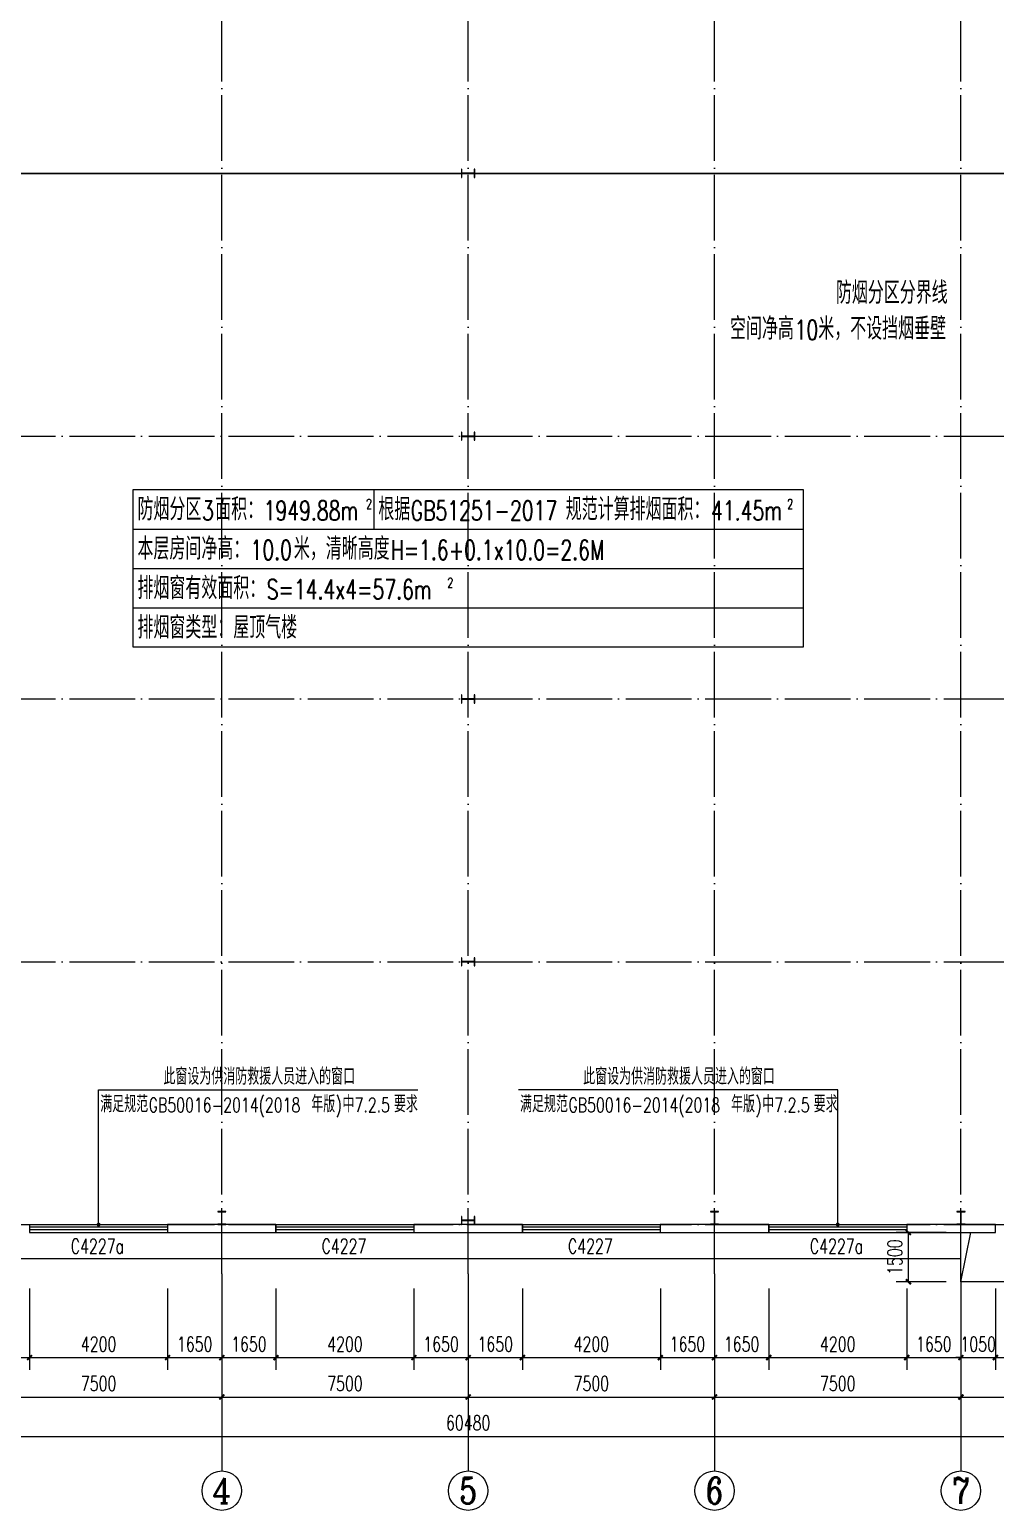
# Model space of a CAD drawing. Extents: x 14586673 to 15379323, y -344170 to -118775.
# Drawn here: x 14708273 to 14737673, y -312920 to -267843 of the extents above; entities that cross this region are included whole.
import ezdxf
from ezdxf.enums import TextEntityAlignment as Align

# ---------------------------------------------------------------- set-up
doc = ezdxf.new("R2010")
doc.units = 0
doc.header["$LTSCALE"] = 1000
doc.header["$MEASUREMENT"] = 0
doc.linetypes.add('DASH', pattern=[0.35, 0.25, -0.1])
doc.linetypes.add('DOTE', pattern=[2.42, 2, -0.2, 0.02, -0.2])
for name, color, linetype in [('AXIS', 3, 'Continuous'), ('AXIS_TEXT', 7, 'Continuous'), ('COLUMN', 2, 'Continuous'), ('DIM_LEAD', 3, 'Continuous'), ('DIM_SYMB', 3, 'Continuous'), ('DOTE', 1, 'DOTE'), ('PUB_DIM', 3, 'Continuous'), ('PUB_TEXT', 7, 'Continuous'), ('WALL-PARAPET', 6, 'Continuous'), ('WINDOW', 4, 'Continuous'), ('WINDOW_TEXT', 7, 'Continuous')]:
    doc.layers.add(name, color=color, linetype=linetype)
doc.styles.add('_TCH_AXIS', font='COMPLEX', dxfattribs={"bigfont": 'GBCBIG'})
doc.styles.add('_TCH_DIM', font='SIMPLEX', dxfattribs={"bigfont": 'GBCBIG'})
doc.styles.add('_TCH_DIM_T3', font='SIMPLEX', dxfattribs={"width": 0.705882, "bigfont": 'GBCBIG'})
doc.styles.add('_TCH_WINDOW', font='SIMPLEX', dxfattribs={"height": 3.5, "bigfont": 'GBCBIG'})
doc.styles.add('COMPLEX', font='COMPLEX')
doc.dimstyles.new('_TCH_ARCH&&150', dxfattribs={"dimtxt": 446.25, "dimasz": 150, "dimexe": 375, "dimexo": 450, "dimgap": 189.375, "dimtad": 1, "dimdec": 0, "dimzin": 0, "dimdsep": 46, "dimtxsty": '_TCH_DIM_T3', "dimblk": 'ARCHTICK', "dimcen": 0.09, "dimclrt": 7, "dimazin": 2, "dimtfac": 1, "dimtdec": 0, "dimtix": 1, "dimtmove": 2, "dimatfit": 3, "dimfxl": 0, "dimtolj": 1, "dimtzin": 0, "dimarcsym": 0})

# ---------------------------------------------------------------- blocks, each defined once
blk = doc.blocks.new('A$C797E1D2B')
at = {"layer": 'COLUMN'}
h = blk.add_hatch(color=256, dxfattribs=at)
h.paths.add_polyline_path([(125, 400), (250, 400), (250, 388), (130, 388), (130, 200), (125, 200)])
h.paths.add_polyline_path([(0, 400), (125, 400), (125, 200), (120, 200), (120, 388), (0, 388)])
h.paths.add_polyline_path([(0, 12), (120, 12), (120, 200), (125, 200), (125, 0), (0, 0)])
h.paths.add_polyline_path([(125, 200), (130, 200), (130, 12), (250, 12), (250, 0), (125, 0)])
blk.add_lwpolyline([(250, 0), (250, 12), (130, 12), (130, 388), (250, 388), (250, 400), (0, 400), (0, 388), (120, 388), (120, 12), (0, 12), (0, 0)], close=True, dxfattribs=at)
blk = doc.blocks.new('_AXISO')
blk.add_circle((0, 0), 0.5)
at = {"layer": 'AXIS_TEXT', "style": 'COMPLEX', "width": 1.041667}
blk.add_attdef('A', text='', height=0.56, dxfattribs=at).set_placement((-0.25, -0.28), (0.25, -0.28), align=Align.FIT)
blk = doc.blocks.new('_ArchTick')
at = {"color": 0, "linetype": 'ByBlock', "const_width": 0.4}
blk.add_lwpolyline([(-0.5, -0.5), (0.5, 0.5)], dxfattribs=at)
blk = doc.blocks.new('*D80')
at = {"layer": 'AXIS', "color": 0, "lineweight": -2}
for p, q in [((14691383, -306170), (14691383, -311045)), ((14751863, -306170), (14751863, -311045)), ((14691383, -310670), (14751863, -310670))]:
    blk.add_line(p, q, dxfattribs=at)
at = {"layer": 'Defpoints', "color": 0}
for p in [(14691383, -305720), (14751863, -305720), (14751863, -310670)]:
    blk.add_point(p, dxfattribs=at)
at = {"layer": 'AXIS', "color": 0, "lineweight": -2, "xscale": 150, "yscale": 150, "zscale": 150, "rotation": 180}
blk.add_blockref('_ArchTick', (14691383, -310670), dxfattribs=at)
at = {"layer": 'AXIS', "color": 0, "lineweight": -2, "xscale": 150, "yscale": 150, "zscale": 150}
blk.add_blockref('_ArchTick', (14751863, -310670), dxfattribs=at)
at = {"layer": 'AXIS', "color": 7, "insert": (14721623, -310258), "char_height": 446.2, "attachment_point": 5, "style": '_TCH_DIM_T3'}
blk.add_mtext('\\A1;60480', dxfattribs=at)
blk = doc.blocks.new('*D84')
at = {"layer": 'AXIS', "color": 0, "lineweight": -2}
for p, q in [((14706623, -306170), (14706623, -309845)), ((14714123, -306170), (14714123, -309845)), ((14706623, -309470), (14714123, -309470))]:
    blk.add_line(p, q, dxfattribs=at)
at = {"layer": 'Defpoints', "color": 0}
for p in [(14706623, -305720), (14714123, -305720), (14714123, -309470)]:
    blk.add_point(p, dxfattribs=at)
at = {"layer": 'AXIS', "color": 0, "lineweight": -2, "xscale": 150, "yscale": 150, "zscale": 150, "rotation": 180}
blk.add_blockref('_ArchTick', (14706623, -309470), dxfattribs=at)
at = {"layer": 'AXIS', "color": 0, "lineweight": -2, "xscale": 150, "yscale": 150, "zscale": 150}
blk.add_blockref('_ArchTick', (14714123, -309470), dxfattribs=at)
at = {"layer": 'AXIS', "color": 7, "insert": (14710373, -309058), "char_height": 446.2, "attachment_point": 5, "style": '_TCH_DIM_T3'}
blk.add_mtext('\\A1;7500', dxfattribs=at)
blk = doc.blocks.new('*D85')
at = {"layer": 'AXIS', "color": 0, "lineweight": -2}
for p, q in [((14714123, -306170), (14714123, -309845)), ((14721623, -306170), (14721623, -309845)), ((14714123, -309470), (14721623, -309470))]:
    blk.add_line(p, q, dxfattribs=at)
at = {"layer": 'Defpoints', "color": 0}
for p in [(14714123, -305720), (14721623, -305720), (14721623, -309470)]:
    blk.add_point(p, dxfattribs=at)
at = {"layer": 'AXIS', "color": 0, "lineweight": -2, "xscale": 150, "yscale": 150, "zscale": 150, "rotation": 180}
blk.add_blockref('_ArchTick', (14714123, -309470), dxfattribs=at)
at = {"layer": 'AXIS', "color": 0, "lineweight": -2, "xscale": 150, "yscale": 150, "zscale": 150}
blk.add_blockref('_ArchTick', (14721623, -309470), dxfattribs=at)
at = {"layer": 'AXIS', "color": 7, "insert": (14717873, -309058), "char_height": 446.2, "attachment_point": 5, "style": '_TCH_DIM_T3'}
blk.add_mtext('\\A1;7500', dxfattribs=at)
blk = doc.blocks.new('*D86')
at = {"layer": 'AXIS', "color": 0, "lineweight": -2}
for p, q in [((14721623, -306170), (14721623, -309845)), ((14729123, -306170), (14729123, -309845)), ((14721623, -309470), (14729123, -309470))]:
    blk.add_line(p, q, dxfattribs=at)
at = {"layer": 'Defpoints', "color": 0}
for p in [(14721623, -305720), (14729123, -305720), (14729123, -309470)]:
    blk.add_point(p, dxfattribs=at)
at = {"layer": 'AXIS', "color": 0, "lineweight": -2, "xscale": 150, "yscale": 150, "zscale": 150, "rotation": 180}
blk.add_blockref('_ArchTick', (14721623, -309470), dxfattribs=at)
at = {"layer": 'AXIS', "color": 0, "lineweight": -2, "xscale": 150, "yscale": 150, "zscale": 150}
blk.add_blockref('_ArchTick', (14729123, -309470), dxfattribs=at)
at = {"layer": 'AXIS', "color": 7, "insert": (14725373, -309058), "char_height": 446.2, "attachment_point": 5, "style": '_TCH_DIM_T3'}
blk.add_mtext('\\A1;7500', dxfattribs=at)
blk = doc.blocks.new('*D87')
at = {"layer": 'AXIS', "color": 0, "lineweight": -2}
for p, q in [((14729123, -306170), (14729123, -309845)), ((14736623, -306170), (14736623, -309845)), ((14729123, -309470), (14736623, -309470))]:
    blk.add_line(p, q, dxfattribs=at)
at = {"layer": 'Defpoints', "color": 0}
for p in [(14729123, -305720), (14736623, -305720), (14736623, -309470)]:
    blk.add_point(p, dxfattribs=at)
at = {"layer": 'AXIS', "color": 0, "lineweight": -2, "xscale": 150, "yscale": 150, "zscale": 150, "rotation": 180}
blk.add_blockref('_ArchTick', (14729123, -309470), dxfattribs=at)
at = {"layer": 'AXIS', "color": 0, "lineweight": -2, "xscale": 150, "yscale": 150, "zscale": 150}
blk.add_blockref('_ArchTick', (14736623, -309470), dxfattribs=at)
at = {"layer": 'AXIS', "color": 7, "insert": (14732873, -309058), "char_height": 446.2, "attachment_point": 5, "style": '_TCH_DIM_T3'}
blk.add_mtext('\\A1;7500', dxfattribs=at)
blk = doc.blocks.new('*D88')
at = {"layer": 'AXIS', "color": 0, "lineweight": -2}
for p, q in [((14736623, -306170), (14736623, -309845)), ((14744123, -306170), (14744123, -309845)), ((14736623, -309470), (14744123, -309470))]:
    blk.add_line(p, q, dxfattribs=at)
at = {"layer": 'Defpoints', "color": 0}
for p in [(14736623, -305720), (14744123, -305720), (14744123, -309470)]:
    blk.add_point(p, dxfattribs=at)
at = {"layer": 'AXIS', "color": 0, "lineweight": -2, "xscale": 150, "yscale": 150, "zscale": 150, "rotation": 180}
blk.add_blockref('_ArchTick', (14736623, -309470), dxfattribs=at)
at = {"layer": 'AXIS', "color": 0, "lineweight": -2, "xscale": 150, "yscale": 150, "zscale": 150}
blk.add_blockref('_ArchTick', (14744123, -309470), dxfattribs=at)
at = {"layer": 'AXIS', "color": 7, "insert": (14740373, -309058), "char_height": 446.2, "attachment_point": 5, "style": '_TCH_DIM_T3'}
blk.add_mtext('\\A1;7500', dxfattribs=at)
blk = doc.blocks.new('$TCHSYS$WIN2D')
for p, q in [((-0.5, 0.5), (0.5, 0.5)), ((-0.5, 0.5), (-0.5, -0.5)), ((0.5, 0.5), (0.5, -0.5)), ((0.5, 0.167), (-0.5, 0.167)), ((0.5, -0.167), (-0.5, -0.167)), ((-0.5, -0.5), (0.5, -0.5))]:
    blk.add_line(p, q)
blk = doc.blocks.new('*D134')
at = {"layer": 'Defpoints', "color": 0}
for p in [(14735023, -304460), (14736623, -304460), (14736623, -305960)]:
    blk.add_point(p, dxfattribs=at)
at = {"layer": 'PUB_DIM', "color": 0, "lineweight": -2}
for p, q in [((14736173, -304460), (14734648, -304460)), ((14735023, -305960), (14735023, -304460)), ((14736173, -305960), (14734648, -305960))]:
    blk.add_line(p, q, dxfattribs=at)
at = {"layer": 'PUB_DIM', "color": 0, "lineweight": -2, "xscale": 150, "yscale": 150, "zscale": 150}
for p, rotation in [((14735023, -304460), 90), ((14735023, -305960), 270)]:
    blk.add_blockref('_ArchTick', p, dxfattribs=dict(at, rotation=rotation))
at = {"layer": 'PUB_DIM', "color": 7, "insert": (14734610, -305210), "char_height": 446.2, "attachment_point": 5, "rotation": 90, "style": '_TCH_DIM_T3'}
blk.add_mtext('\\A1;1500', dxfattribs=at)
blk = doc.blocks.new('*D323')
at = {"layer": 'Defpoints', "color": 0}
for p in [(14706623, -305720), (14708273, -305720), (14708273, -308270)]:
    blk.add_point(p, dxfattribs=at)
at = {"layer": 'PUB_DIM', "color": 0, "lineweight": -2}
for p, q in [((14706623, -306170), (14706623, -308645)), ((14708273, -306170), (14708273, -308645)), ((14706623, -308270), (14708273, -308270))]:
    blk.add_line(p, q, dxfattribs=at)
at = {"layer": 'PUB_DIM', "color": 0, "lineweight": -2, "xscale": 150, "yscale": 150, "zscale": 150, "rotation": 180}
blk.add_blockref('_ArchTick', (14706623, -308270), dxfattribs=at)
at = {"layer": 'PUB_DIM', "color": 0, "lineweight": -2, "xscale": 150, "yscale": 150, "zscale": 150}
blk.add_blockref('_ArchTick', (14708273, -308270), dxfattribs=at)
at = {"layer": 'PUB_DIM', "color": 7, "insert": (14707448, -307858), "char_height": 446.2, "attachment_point": 5, "style": '_TCH_DIM_T3'}
blk.add_mtext('\\A1;1650', dxfattribs=at)
blk = doc.blocks.new('*D324')
at = {"layer": 'Defpoints', "color": 0}
for p in [(14708273, -305720), (14712473, -305720), (14712473, -308270)]:
    blk.add_point(p, dxfattribs=at)
at = {"layer": 'PUB_DIM', "color": 0, "lineweight": -2}
for p, q in [((14708273, -306170), (14708273, -308645)), ((14712473, -306170), (14712473, -308645)), ((14708273, -308270), (14712473, -308270))]:
    blk.add_line(p, q, dxfattribs=at)
at = {"layer": 'PUB_DIM', "color": 0, "lineweight": -2, "xscale": 150, "yscale": 150, "zscale": 150, "rotation": 180}
blk.add_blockref('_ArchTick', (14708273, -308270), dxfattribs=at)
at = {"layer": 'PUB_DIM', "color": 0, "lineweight": -2, "xscale": 150, "yscale": 150, "zscale": 150}
blk.add_blockref('_ArchTick', (14712473, -308270), dxfattribs=at)
at = {"layer": 'PUB_DIM', "color": 7, "insert": (14710373, -307858), "char_height": 446.2, "attachment_point": 5, "style": '_TCH_DIM_T3'}
blk.add_mtext('\\A1;4200', dxfattribs=at)
blk = doc.blocks.new('*D325')
at = {"layer": 'Defpoints', "color": 0}
for p in [(14712473, -305720), (14714123, -305720), (14714123, -308270)]:
    blk.add_point(p, dxfattribs=at)
at = {"layer": 'PUB_DIM', "color": 0, "lineweight": -2}
for p, q in [((14712473, -306170), (14712473, -308645)), ((14714123, -306170), (14714123, -308645)), ((14712473, -308270), (14714123, -308270))]:
    blk.add_line(p, q, dxfattribs=at)
at = {"layer": 'PUB_DIM', "color": 0, "lineweight": -2, "xscale": 150, "yscale": 150, "zscale": 150, "rotation": 180}
blk.add_blockref('_ArchTick', (14712473, -308270), dxfattribs=at)
at = {"layer": 'PUB_DIM', "color": 0, "lineweight": -2, "xscale": 150, "yscale": 150, "zscale": 150}
blk.add_blockref('_ArchTick', (14714123, -308270), dxfattribs=at)
at = {"layer": 'PUB_DIM', "color": 7, "insert": (14713298, -307858), "char_height": 446.2, "attachment_point": 5, "style": '_TCH_DIM_T3'}
blk.add_mtext('\\A1;1650', dxfattribs=at)
blk = doc.blocks.new('*D326')
at = {"layer": 'Defpoints', "color": 0}
for p in [(14714123, -305720), (14715773, -305720), (14715773, -308270)]:
    blk.add_point(p, dxfattribs=at)
at = {"layer": 'PUB_DIM', "color": 0, "lineweight": -2}
for p, q in [((14714123, -306170), (14714123, -308645)), ((14715773, -306170), (14715773, -308645)), ((14714123, -308270), (14715773, -308270))]:
    blk.add_line(p, q, dxfattribs=at)
at = {"layer": 'PUB_DIM', "color": 0, "lineweight": -2, "xscale": 150, "yscale": 150, "zscale": 150, "rotation": 180}
blk.add_blockref('_ArchTick', (14714123, -308270), dxfattribs=at)
at = {"layer": 'PUB_DIM', "color": 0, "lineweight": -2, "xscale": 150, "yscale": 150, "zscale": 150}
blk.add_blockref('_ArchTick', (14715773, -308270), dxfattribs=at)
at = {"layer": 'PUB_DIM', "color": 7, "insert": (14714948, -307858), "char_height": 446.2, "attachment_point": 5, "style": '_TCH_DIM_T3'}
blk.add_mtext('\\A1;1650', dxfattribs=at)
blk = doc.blocks.new('*D327')
at = {"layer": 'Defpoints', "color": 0}
for p in [(14715773, -305720), (14719973, -305720), (14719973, -308270)]:
    blk.add_point(p, dxfattribs=at)
at = {"layer": 'PUB_DIM', "color": 0, "lineweight": -2}
for p, q in [((14715773, -306170), (14715773, -308645)), ((14719973, -306170), (14719973, -308645)), ((14715773, -308270), (14719973, -308270))]:
    blk.add_line(p, q, dxfattribs=at)
at = {"layer": 'PUB_DIM', "color": 0, "lineweight": -2, "xscale": 150, "yscale": 150, "zscale": 150, "rotation": 180}
blk.add_blockref('_ArchTick', (14715773, -308270), dxfattribs=at)
at = {"layer": 'PUB_DIM', "color": 0, "lineweight": -2, "xscale": 150, "yscale": 150, "zscale": 150}
blk.add_blockref('_ArchTick', (14719973, -308270), dxfattribs=at)
at = {"layer": 'PUB_DIM', "color": 7, "insert": (14717873, -307858), "char_height": 446.2, "attachment_point": 5, "style": '_TCH_DIM_T3'}
blk.add_mtext('\\A1;4200', dxfattribs=at)
blk = doc.blocks.new('*D328')
at = {"layer": 'Defpoints', "color": 0}
for p in [(14719973, -305720), (14721623, -305720), (14721623, -308270)]:
    blk.add_point(p, dxfattribs=at)
at = {"layer": 'PUB_DIM', "color": 0, "lineweight": -2}
for p, q in [((14719973, -306170), (14719973, -308645)), ((14721623, -306170), (14721623, -308645)), ((14719973, -308270), (14721623, -308270))]:
    blk.add_line(p, q, dxfattribs=at)
at = {"layer": 'PUB_DIM', "color": 0, "lineweight": -2, "xscale": 150, "yscale": 150, "zscale": 150, "rotation": 180}
blk.add_blockref('_ArchTick', (14719973, -308270), dxfattribs=at)
at = {"layer": 'PUB_DIM', "color": 0, "lineweight": -2, "xscale": 150, "yscale": 150, "zscale": 150}
blk.add_blockref('_ArchTick', (14721623, -308270), dxfattribs=at)
at = {"layer": 'PUB_DIM', "color": 7, "insert": (14720798, -307858), "char_height": 446.2, "attachment_point": 5, "style": '_TCH_DIM_T3'}
blk.add_mtext('\\A1;1650', dxfattribs=at)
blk = doc.blocks.new('*D329')
at = {"layer": 'Defpoints', "color": 0}
for p in [(14721623, -305720), (14723273, -305720), (14723273, -308270)]:
    blk.add_point(p, dxfattribs=at)
at = {"layer": 'PUB_DIM', "color": 0, "lineweight": -2}
for p, q in [((14721623, -306170), (14721623, -308645)), ((14723273, -306170), (14723273, -308645)), ((14721623, -308270), (14723273, -308270))]:
    blk.add_line(p, q, dxfattribs=at)
at = {"layer": 'PUB_DIM', "color": 0, "lineweight": -2, "xscale": 150, "yscale": 150, "zscale": 150, "rotation": 180}
blk.add_blockref('_ArchTick', (14721623, -308270), dxfattribs=at)
at = {"layer": 'PUB_DIM', "color": 0, "lineweight": -2, "xscale": 150, "yscale": 150, "zscale": 150}
blk.add_blockref('_ArchTick', (14723273, -308270), dxfattribs=at)
at = {"layer": 'PUB_DIM', "color": 7, "insert": (14722448, -307858), "char_height": 446.2, "attachment_point": 5, "style": '_TCH_DIM_T3'}
blk.add_mtext('\\A1;1650', dxfattribs=at)
blk = doc.blocks.new('*D330')
at = {"layer": 'Defpoints', "color": 0}
for p in [(14723273, -305720), (14727473, -305720), (14727473, -308270)]:
    blk.add_point(p, dxfattribs=at)
at = {"layer": 'PUB_DIM', "color": 0, "lineweight": -2}
for p, q in [((14723273, -306170), (14723273, -308645)), ((14727473, -306170), (14727473, -308645)), ((14723273, -308270), (14727473, -308270))]:
    blk.add_line(p, q, dxfattribs=at)
at = {"layer": 'PUB_DIM', "color": 0, "lineweight": -2, "xscale": 150, "yscale": 150, "zscale": 150, "rotation": 180}
blk.add_blockref('_ArchTick', (14723273, -308270), dxfattribs=at)
at = {"layer": 'PUB_DIM', "color": 0, "lineweight": -2, "xscale": 150, "yscale": 150, "zscale": 150}
blk.add_blockref('_ArchTick', (14727473, -308270), dxfattribs=at)
at = {"layer": 'PUB_DIM', "color": 7, "insert": (14725373, -307858), "char_height": 446.2, "attachment_point": 5, "style": '_TCH_DIM_T3'}
blk.add_mtext('\\A1;4200', dxfattribs=at)
blk = doc.blocks.new('*D331')
at = {"layer": 'Defpoints', "color": 0}
for p in [(14727473, -305720), (14729123, -305720), (14729123, -308270)]:
    blk.add_point(p, dxfattribs=at)
at = {"layer": 'PUB_DIM', "color": 0, "lineweight": -2}
for p, q in [((14727473, -306170), (14727473, -308645)), ((14729123, -306170), (14729123, -308645)), ((14727473, -308270), (14729123, -308270))]:
    blk.add_line(p, q, dxfattribs=at)
at = {"layer": 'PUB_DIM', "color": 0, "lineweight": -2, "xscale": 150, "yscale": 150, "zscale": 150, "rotation": 180}
blk.add_blockref('_ArchTick', (14727473, -308270), dxfattribs=at)
at = {"layer": 'PUB_DIM', "color": 0, "lineweight": -2, "xscale": 150, "yscale": 150, "zscale": 150}
blk.add_blockref('_ArchTick', (14729123, -308270), dxfattribs=at)
at = {"layer": 'PUB_DIM', "color": 7, "insert": (14728298, -307858), "char_height": 446.2, "attachment_point": 5, "style": '_TCH_DIM_T3'}
blk.add_mtext('\\A1;1650', dxfattribs=at)
blk = doc.blocks.new('*D332')
at = {"layer": 'Defpoints', "color": 0}
for p in [(14729123, -305720), (14730773, -305720), (14730773, -308270)]:
    blk.add_point(p, dxfattribs=at)
at = {"layer": 'PUB_DIM', "color": 0, "lineweight": -2}
for p, q in [((14729123, -306170), (14729123, -308645)), ((14730773, -306170), (14730773, -308645)), ((14729123, -308270), (14730773, -308270))]:
    blk.add_line(p, q, dxfattribs=at)
at = {"layer": 'PUB_DIM', "color": 0, "lineweight": -2, "xscale": 150, "yscale": 150, "zscale": 150, "rotation": 180}
blk.add_blockref('_ArchTick', (14729123, -308270), dxfattribs=at)
at = {"layer": 'PUB_DIM', "color": 0, "lineweight": -2, "xscale": 150, "yscale": 150, "zscale": 150}
blk.add_blockref('_ArchTick', (14730773, -308270), dxfattribs=at)
at = {"layer": 'PUB_DIM', "color": 7, "insert": (14729948, -307858), "char_height": 446.2, "attachment_point": 5, "style": '_TCH_DIM_T3'}
blk.add_mtext('\\A1;1650', dxfattribs=at)
blk = doc.blocks.new('*D333')
at = {"layer": 'Defpoints', "color": 0}
for p in [(14730773, -305720), (14734973, -305720), (14734973, -308270)]:
    blk.add_point(p, dxfattribs=at)
at = {"layer": 'PUB_DIM', "color": 0, "lineweight": -2}
for p, q in [((14730773, -306170), (14730773, -308645)), ((14734973, -306170), (14734973, -308645)), ((14730773, -308270), (14734973, -308270))]:
    blk.add_line(p, q, dxfattribs=at)
at = {"layer": 'PUB_DIM', "color": 0, "lineweight": -2, "xscale": 150, "yscale": 150, "zscale": 150, "rotation": 180}
blk.add_blockref('_ArchTick', (14730773, -308270), dxfattribs=at)
at = {"layer": 'PUB_DIM', "color": 0, "lineweight": -2, "xscale": 150, "yscale": 150, "zscale": 150}
blk.add_blockref('_ArchTick', (14734973, -308270), dxfattribs=at)
at = {"layer": 'PUB_DIM', "color": 7, "insert": (14732873, -307858), "char_height": 446.2, "attachment_point": 5, "style": '_TCH_DIM_T3'}
blk.add_mtext('\\A1;4200', dxfattribs=at)
blk = doc.blocks.new('*D334')
at = {"layer": 'Defpoints', "color": 0}
for p in [(14734973, -305720), (14736623, -305720), (14736623, -308270)]:
    blk.add_point(p, dxfattribs=at)
at = {"layer": 'PUB_DIM', "color": 0, "lineweight": -2}
for p, q in [((14734973, -306170), (14734973, -308645)), ((14736623, -306170), (14736623, -308645)), ((14734973, -308270), (14736623, -308270))]:
    blk.add_line(p, q, dxfattribs=at)
at = {"layer": 'PUB_DIM', "color": 0, "lineweight": -2, "xscale": 150, "yscale": 150, "zscale": 150, "rotation": 180}
blk.add_blockref('_ArchTick', (14734973, -308270), dxfattribs=at)
at = {"layer": 'PUB_DIM', "color": 0, "lineweight": -2, "xscale": 150, "yscale": 150, "zscale": 150}
blk.add_blockref('_ArchTick', (14736623, -308270), dxfattribs=at)
at = {"layer": 'PUB_DIM', "color": 7, "insert": (14735798, -307858), "char_height": 446.2, "attachment_point": 5, "style": '_TCH_DIM_T3'}
blk.add_mtext('\\A1;1650', dxfattribs=at)
blk = doc.blocks.new('*D335')
at = {"layer": 'Defpoints', "color": 0}
for p in [(14736623, -305720), (14737673, -305720), (14737673, -308270)]:
    blk.add_point(p, dxfattribs=at)
at = {"layer": 'PUB_DIM', "color": 0, "lineweight": -2}
for p, q in [((14736623, -306170), (14736623, -308645)), ((14737673, -306170), (14737673, -308645)), ((14736623, -308270), (14736473, -308270)), ((14736623, -308270), (14737673, -308270)), ((14737673, -308270), (14737823, -308270))]:
    blk.add_line(p, q, dxfattribs=at)
at = {"layer": 'PUB_DIM', "color": 0, "lineweight": -2, "xscale": 150, "yscale": 150, "zscale": 150}
blk.add_blockref('_ArchTick', (14736623, -308270), dxfattribs=at)
at = {"layer": 'PUB_DIM', "color": 0, "lineweight": -2, "xscale": 150, "yscale": 150, "zscale": 150, "rotation": 180}
blk.add_blockref('_ArchTick', (14737673, -308270), dxfattribs=at)
at = {"layer": 'PUB_DIM', "color": 7, "insert": (14737148, -307858), "char_height": 446.2, "attachment_point": 5, "style": '_TCH_DIM_T3'}
blk.add_mtext('\\A1;1050', dxfattribs=at)
blk = doc.blocks.new('*D336')
at = {"layer": 'Defpoints', "color": 0}
for p in [(14737673, -305720), (14743073, -305720), (14743073, -308270)]:
    blk.add_point(p, dxfattribs=at)
at = {"layer": 'PUB_DIM', "color": 0, "lineweight": -2}
for p, q in [((14737673, -306170), (14737673, -308645)), ((14743073, -306170), (14743073, -308645)), ((14737673, -308270), (14743073, -308270))]:
    blk.add_line(p, q, dxfattribs=at)
at = {"layer": 'PUB_DIM', "color": 0, "lineweight": -2, "xscale": 150, "yscale": 150, "zscale": 150, "rotation": 180}
blk.add_blockref('_ArchTick', (14737673, -308270), dxfattribs=at)
at = {"layer": 'PUB_DIM', "color": 0, "lineweight": -2, "xscale": 150, "yscale": 150, "zscale": 150}
blk.add_blockref('_ArchTick', (14743073, -308270), dxfattribs=at)
at = {"layer": 'PUB_DIM', "color": 7, "insert": (14740373, -307858), "char_height": 446.2, "attachment_point": 5, "style": '_TCH_DIM_T3'}
blk.add_mtext('\\A1;5400', dxfattribs=at)

msp = doc.modelspace()

# ---------------------------------------------------------------- linework, layer by layer
for p, q in [((14718755.9, -281847.4), (14718755.9, -283047.4)), ((14711422.6, -283047.4), (14731822.6, -283047.4)), ((14711422.6, -284247.4), (14731822.6, -284247.4)), ((14711422.6, -285447.4), (14731822.6, -285447.4))]:
    msp.add_line(p, q)
at = {"ltscale": 0.5}
msp.add_line((14736622.6, -305960.3), (14736922.6, -304460.3), dxfattribs=at)
at = {"linetype": 'DASH', "ltscale": 5, "const_width": 50}
msp.add_lwpolyline([(14691622.6, -272220.3), (14751622.6, -272220.3)], dxfattribs=at)
msp.add_lwpolyline([(14711422.6, -281847.4), (14731822.6, -281847.4), (14731822.6, -286647.4), (14711422.6, -286647.4)], close=True)
at = {"ltscale": 0.5}
for points in [[(14744122.6, -304460.3), (14744122.6, -305960.3), (14736622.6, -305960.3), (14736622.6, -304460.3)], [(14736622.6, -305260.3), (14706622.6, -305260.3)]]:
    msp.add_lwpolyline(points, dxfattribs=at)
at = {"layer": 'AXIS'}
for p, q in [((14714122.6, -305720.3), (14714122.6, -311720.3)), ((14721622.6, -305720.3), (14721622.6, -311720.3)), ((14729122.6, -305720.3), (14729122.6, -311720.3)), ((14736622.6, -305720.3), (14736622.6, -311720.3))]:
    msp.add_line(p, q, dxfattribs=at)
at = {"layer": 'DIM_LEAD'}
for p, q in [((14710372.6, -304220.3), (14710372.6, -300120.3)), ((14710372.6, -300120.3), (14720093.9, -300120.3)), ((14732872.6, -300120.3), (14723151.3, -300120.3)), ((14732872.6, -304220.3), (14732872.6, -300120.3))]:
    msp.add_line(p, q, dxfattribs=at)
at = {"layer": 'DIM_LEAD', "const_width": 60}
for points in [[(14710372.6, -304250.3, 1), (14710372.6, -304190.3, 1)], [(14732872.6, -304250.3, 1), (14732872.6, -304190.3, 1)]]:
    msp.add_lwpolyline(points, format="xyb", close=True, dxfattribs=at)
at = {"layer": 'DIM_SYMB'}
msp.add_lwpolyline([(14736137.8, -276438, 0, 0, 0), (14729637.8, -276438, 0, 0, 0), (14729637.8, -272820.3, 160, 0, 0), (14729637.8, -272220.3, 0, 0, 0)], format="xyseb", dxfattribs=at)
at = {"layer": 'DOTE'}
for p, q in [((14714122.6, -305720.3), (14714122.6, -206720.3)), ((14721622.6, -305720.3), (14721622.6, -206720.3)), ((14729122.6, -305720.3), (14729122.6, -206720.3)), ((14736622.6, -305720.3), (14736622.6, -206720.3)), ((14690122.6, -272220.3), (14753122.6, -272220.3)), ((14690122.6, -280220.3), (14753122.6, -280220.3)), ((14690122.6, -288220.3), (14753122.6, -288220.3)), ((14690122.6, -296220.3), (14753122.6, -296220.3)), ((14690122.6, -304220.3), (14753122.6, -304220.3))]:
    msp.add_line(p, q, dxfattribs=at)
at = {"layer": 'WALL-PARAPET'}
for p, q in [((14715772.6, -304220.3), (14712472.6, -304220.3)), ((14712472.6, -304220.3), (14712472.6, -304460.3)), ((14715772.6, -304460.3), (14715772.6, -304220.3)), ((14723272.6, -304220.3), (14719972.6, -304220.3)), ((14719972.6, -304220.3), (14719972.6, -304460.3)), ((14723272.6, -304460.3), (14723272.6, -304220.3)), ((14730772.6, -304220.3), (14727472.6, -304220.3)), ((14727472.6, -304220.3), (14727472.6, -304460.3)), ((14730772.6, -304460.3), (14730772.6, -304220.3)), ((14737672.6, -304220.3), (14734972.6, -304220.3)), ((14734972.6, -304220.3), (14734972.6, -304460.3)), ((14737672.6, -304460.3), (14737672.6, -304220.3)), ((14712472.6, -304460.3), (14715772.6, -304460.3)), ((14719972.6, -304460.3), (14723272.6, -304460.3)), ((14727472.6, -304460.3), (14730772.6, -304460.3)), ((14734972.6, -304460.3), (14737672.6, -304460.3))]:
    msp.add_line(p, q, dxfattribs=at)

# ---------------------------------------------------------------- block references
for p, rotation in [((14721422.6, -272095.3), 270), ((14721422.6, -280095.3), 270), ((14721422.6, -288095.3), 270), ((14721422.6, -296095.3), 270), ((14714247.6, -303820.3), 180), ((14729247.6, -303820.3), 180), ((14736747.6, -303820.3), 180), ((14721422.6, -303970.3), 270)]:
    msp.add_blockref('A$C797E1D2B', p, dxfattribs=dict(rotation=rotation))
at = {"layer": 'AXIS'}
ref = msp.add_blockref('_AXISO', (14714122.6, -312320.3), dxfattribs=dict(at, xscale=1200, yscale=1200, zscale=1200))
ref.add_attrib('A', '4', dxfattribs={"layer": 'AXIS_TEXT', "ltscale": 0.5, "height": 763.6, "style": '_TCH_AXIS'}).set_placement((14713831.7, -312702.2), (14714413.5, -312702.2), align=Align.FIT)
ref = msp.add_blockref('_AXISO', (14721622.6, -312320.3), dxfattribs=dict(at, xscale=1200, yscale=1200, zscale=1200))
ref.add_attrib('A', '5', dxfattribs={"layer": 'AXIS_TEXT', "ltscale": 0.5, "height": 798.8, "style": '_TCH_AXIS'}).set_placement((14721356.3, -312719.7), (14721888.8, -312719.7), align=Align.FIT)
ref = msp.add_blockref('_AXISO', (14729122.6, -312320.3), dxfattribs=dict(at, xscale=1200, yscale=1200, zscale=1200))
ref.add_attrib('A', '6', dxfattribs={"layer": 'AXIS_TEXT', "ltscale": 0.5, "height": 798.8, "style": '_TCH_AXIS'}).set_placement((14728856.3, -312719.7), (14729388.8, -312719.7), align=Align.FIT)
ref = msp.add_blockref('_AXISO', (14736622.6, -312320.3), dxfattribs=dict(at, xscale=1200, yscale=1200, zscale=1200))
ref.add_attrib('A', '7', dxfattribs={"layer": 'AXIS_TEXT', "ltscale": 0.5, "height": 798.8, "style": '_TCH_AXIS'}).set_placement((14736356.3, -312719.7), (14736888.8, -312719.7), align=Align.FIT)
at = {"layer": 'WINDOW'}
ref = msp.add_blockref('$TCHSYS$WIN2D', (14710372.6, -304340.3), dxfattribs=dict(at, xscale=4200, yscale=240, zscale=4200))
ref.add_attrib('A', 'C4227a', (14709525.1, -305103.3), dxfattribs={"layer": 'WINDOW_TEXT', "ltscale": 0.5, "height": 446.25, "style": '_TCH_WINDOW', "width": 0.705882})
ref = msp.add_blockref('$TCHSYS$WIN2D', (14717872.6, -304340.3), dxfattribs=dict(at, xscale=4200, yscale=240, zscale=4200))
ref.add_attrib('A', 'C4227', (14717160.1, -305103.3), dxfattribs={"layer": 'WINDOW_TEXT', "ltscale": 0.5, "height": 446.25, "style": '_TCH_WINDOW', "width": 0.705882})
ref = msp.add_blockref('$TCHSYS$WIN2D', (14725372.6, -304340.3), dxfattribs=dict(at, xscale=4200, yscale=240, zscale=4200))
ref.add_attrib('A', 'C4227', (14724660.1, -305103.3), dxfattribs={"layer": 'WINDOW_TEXT', "ltscale": 0.5, "height": 446.25, "style": '_TCH_WINDOW', "width": 0.705882})
ref = msp.add_blockref('$TCHSYS$WIN2D', (14732872.6, -304340.3), dxfattribs=dict(at, xscale=4200, yscale=240, zscale=4200))
ref.add_attrib('A', 'C4227a', (14732025.1, -305103.3), dxfattribs={"layer": 'WINDOW_TEXT', "ltscale": 0.5, "height": 446.25, "style": '_TCH_WINDOW', "width": 0.705882})

# ---------------------------------------------------------------- texts
at = {"layer": 'PUB_TEXT', "style": '_TCH_DIM'}
for s, height, p in [('防烟分区分界线', 675.18, (14732816.5, -276190.8)), ('空间净高', 675.18, (14729594.4, -277281)), ('米，不设挡烟垂壁', 675.18, (14732280.3, -277281)), ('防烟分区', 675.18, (14711555.9, -282780.7)), ('面积：', 675.18, (14713921.9, -282780.7)), ('根据', 675.18, (14718889.2, -282780.7)), ('规范计算排烟面积：', 675.18, (14724592.2, -282780.7)), ('本层房间净高：', 675.18, (14711555.9, -283980.7)), ('米，清晰高度', 675.18, (14716316.3, -283980.7)), ('排烟窗有效面积：', 675.18, (14711555.9, -285180.7)), ('排烟窗类型：屋顶气楼', 675.18, (14711555.9, -286380.7)), ('此窗设为供消防救援人员进入的窗口', 506.383, (14712345.7, -299962.8)), ('此窗设为供消防救援人员进入的窗口', 506.383, (14725124.4, -299962.8)), ('满足规范', 506.38, (14710422.4, -300802.8)), ('年版', 506.38, (14716846.9, -300802.8)), ('中', 506.4, (14717794.1, -300802.8)), ('要求', 506.38, (14719362.7, -300802.8)), ('满足规范', 506.38, (14723201.1, -300802.8)), ('年版', 506.38, (14729625.5, -300802.8)), ('中', 506.4, (14730572.8, -300802.8)), ('要求', 506.38, (14732141.4, -300802.8))]:
    msp.add_text(s, height=height, dxfattribs=at).set_placement(p)
at = {"layer": 'PUB_TEXT', "style": '_TCH_DIM', "width": 0.705882}
for s, height, p in [('10', 595, (14731560.3, -277281)), ('2', 297.5, (14718516.3, -282430.7)), ('2', 297.5, (14731335.6, -282430.7)), ('3', 595, (14713521.9, -282780.7)), ('1949.88m', 595, (14715396.3, -282780.7)), ('GB51251-2017', 595, (14719872.2, -282780.7)), ('41.45m', 595, (14729015.6, -282780.7)), ('10.0', 595, (14714996.3, -283980.7)), ('H=1.6+0.1x10.0=2.6M', 595, (14719265.3, -283980.7)), ('S=14.4x4=57.6m', 595, (14715487.8, -285180.7)), ('2', 297.5, (14720987.8, -284830.7)), ('GB50016-2014(2018', 446.25, (14711896.9, -300802.8)), (')', 446.2, (14717584.1, -300802.8)), ('7.2.5', 446.25, (14718162.7, -300802.8)), ('GB50016-2014(2018', 446.25, (14724675.5, -300802.8)), (')', 446.2, (14730362.8, -300802.8)), ('7.2.5', 446.25, (14730941.4, -300802.8))]:
    msp.add_text(s, height=height, dxfattribs=at).set_placement(p)

# ---------------------------------------------------------------- dimensions: what is measured, and where the dimension line sits
at = {"layer": 'AXIS'}
for p1, p2, distance, text, picture, middle in [((14691382.6, -305720.3), (14751862.6, -305720.3), -4950, '60480', '*D80', (14721622.6, -310257.8)), ((14706622.6, -305720.3), (14714122.6, -305720.3), -3750, '7500', '*D84', (14710372.6, -309057.8)), ((14714122.6, -305720.3), (14721622.6, -305720.3), -3750, '7500', '*D85', (14717872.6, -309057.8)), ((14721622.6, -305720.3), (14729122.6, -305720.3), -3750, '7500', '*D86', (14725372.6, -309057.8)), ((14729122.6, -305720.3), (14736622.6, -305720.3), -3750, '7500', '*D87', (14732872.6, -309057.8)), ((14736622.6, -305720.3), (14744122.6, -305720.3), -3750, '7500', '*D88', (14740372.6, -309057.8))]:
    dim = msp.add_aligned_dim(p1=p1, p2=p2, distance=distance, text=text, dimstyle='_TCH_ARCH&&150', dxfattribs=at)
    dim.commit()
    dim.dimension.update_dxf_attribs({"geometry": picture, "text_midpoint": middle})
at = {"layer": 'PUB_DIM'}
for p1, p2, distance, text, picture, middle in [((14736622.6, -305960.3), (14736622.6, -304460.3), 1600, '1500', '*D134', (14734610.1, -305210.3)), ((14706622.6, -305720.3), (14708272.6, -305720.3), -2550, '1650', '*D323', (14707447.6, -307857.8)), ((14708272.6, -305720.3), (14712472.6, -305720.3), -2550, '4200', '*D324', (14710372.6, -307857.8)), ((14712472.6, -305720.3), (14714122.6, -305720.3), -2550, '1650', '*D325', (14713297.6, -307857.8)), ((14714122.6, -305720.3), (14715772.6, -305720.3), -2550, '1650', '*D326', (14714947.6, -307857.8)), ((14715772.6, -305720.3), (14719972.6, -305720.3), -2550, '4200', '*D327', (14717872.6, -307857.8)), ((14719972.6, -305720.3), (14721622.6, -305720.3), -2550, '1650', '*D328', (14720797.6, -307857.8)), ((14721622.6, -305720.3), (14723272.6, -305720.3), -2550, '1650', '*D329', (14722447.6, -307857.8)), ((14723272.6, -305720.3), (14727472.6, -305720.3), -2550, '4200', '*D330', (14725372.6, -307857.8)), ((14727472.6, -305720.3), (14729122.6, -305720.3), -2550, '1650', '*D331', (14728297.6, -307857.8)), ((14729122.6, -305720.3), (14730772.6, -305720.3), -2550, '1650', '*D332', (14729947.6, -307857.8)), ((14730772.6, -305720.3), (14734972.6, -305720.3), -2550, '4200', '*D333', (14732872.6, -307857.8)), ((14734972.6, -305720.3), (14736622.6, -305720.3), -2550, '1650', '*D334', (14735797.6, -307857.8)), ((14736622.6, -305720.3), (14737672.6, -305720.3), -2550, '1050', '*D335', (14737147.6, -307857.8)), ((14737672.6, -305720.3), (14743072.6, -305720.3), -2550, '5400', '*D336', (14740372.6, -307857.8))]:
    dim = msp.add_aligned_dim(p1=p1, p2=p2, distance=distance, text=text, dimstyle='_TCH_ARCH&&150', dxfattribs=at)
    dim.commit()
    dim.dimension.update_dxf_attribs({"geometry": picture, "text_midpoint": middle})

doc.saveas('drawing.dxf')
